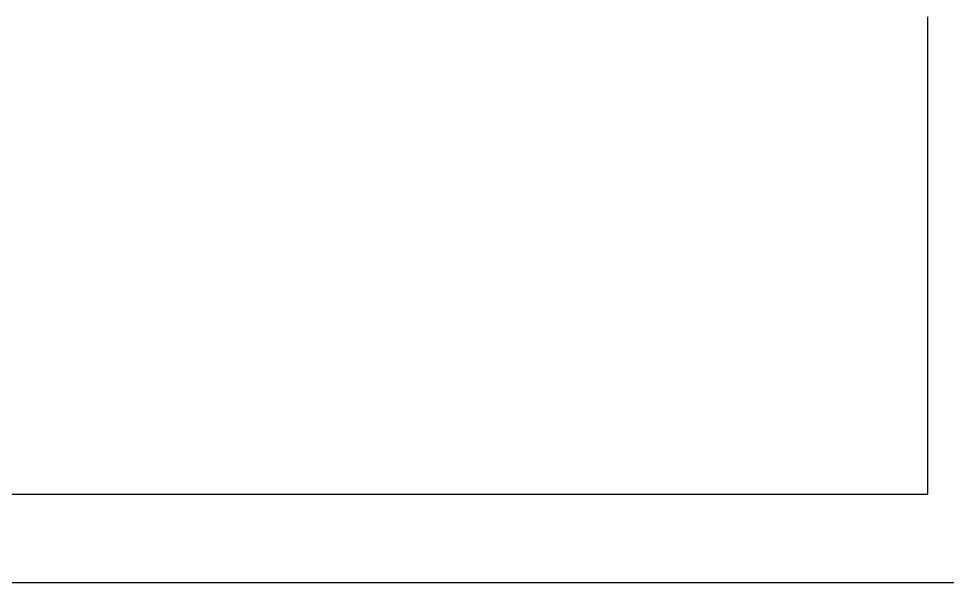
# Model space of a CAD drawing. Header units: millimetres. Extents: x 0 to 600, y 0 to 900.
# Drawn here: x 146.7 to 283.7, y 0 to 83.3 of the extents above; entities that cross this region are included whole.
import ezdxf

# ---------------------------------------------------------------- set-up
doc = ezdxf.new("R2010")
doc.units = ezdxf.units.MM
for name, color, linetype in [('CORTE', 1, 'Continuous'), ('GRABADO', 5, 'Continuous'), ('HOJA', 8, 'Continuous')]:
    doc.layers.add(name, color=color, linetype=linetype)

msp = doc.modelspace()

# ---------------------------------------------------------------- linework, layer by layer
at = {"layer": 'CORTE'}
msp.add_lwpolyline([(280.82, 83.44), (280.82, 82.79), (280.82, 82), (280.82, 81.31), (280.82, 80.32), (280.82, 79.93), (280.82, 79.68), (280.82, 79), (280.82, 78.27), (280.82, 77.63), (280.82, 77.19), (280.82, 76.93), (280.82, 76.1), (280.82, 75.31), (280.82, 74.79), (280.82, 74.04), (280.82, 73.53), (280.82, 72.44), (280.82, 71.55), (280.82, 70.98), (280.82, 70.61), (280.82, 40.14), (280.82, 39.55), (280.82, 38.9), (280.82, 38.32), (280.82, 37.81), (280.82, 37.18), (280.82, 36.57), (280.82, 36.04), (280.82, 35.35), (280.82, 34.74), (280.82, 34.24), (280.82, 13.07), (280.82, 13.06), (280.82, 13.05), (280.81, 13.04), (280.81, 13.03), (280.8, 13.02), (280.8, 13.02), (280.79, 13.01), (280.78, 13), (280.77, 13), (280.76, 13), (280.75, 13), (215.03, 13), (214.77, 13), (213.91, 13), (213.91, 13), (213.45, 13), (211.37, 13), (211.05, 13), (210.91, 13), (210.83, 13), (210.31, 13), (209.99, 13), (209.72, 13), (208.82, 13), (208.36, 13), (208.16, 13), (207.95, 13), (207.25, 13), (206.54, 13), (206.47, 13), (153.64, 13), (153.64, 13), (153.53, 13), (153.42, 13), (153.4, 13), (152.81, 13), (152.01, 13), (151.31, 13), (150.98, 13), (150.41, 13), (149.46, 13), (148.64, 13), (148.4, 13), (147.99, 13), (147.27, 13), (147.26, 13), (147.26, 13), (146.93, 13), (146.93, 13), (146.77, 13), (146.43, 13)], dxfattribs=at)
at = {"layer": 'GRABADO'}
msp.add_lwpolyline([(280.82, 83.51), (280.82, 82.64), (280.82, 82.05), (280.82, 81.21), (280.82, 80.65), (280.82, 79.43), (280.82, 78.43), (280.82, 77.79), (280.82, 77.38), (280.82, 43.32), (280.82, 42.66), (280.82, 41.94), (280.82, 41.29), (280.82, 40.71), (280.82, 40.01), (280.82, 39.33), (280.82, 38.74), (280.82, 37.97), (280.82, 37.29), (280.82, 36.73), (280.82, 13.07), (280.82, 13.06), (280.82, 13.05), (280.81, 13.04), (280.81, 13.03), (280.8, 13.02), (280.8, 13.02), (280.79, 13.01), (280.78, 13), (280.77, 13), (280.76, 13), (280.75, 13), (238.79, 13), (238.49, 13), (237.54, 13), (237.54, 13), (237.03, 13), (234.69, 13), (234.34, 13), (234.19, 13), (234.1, 13), (233.52, 13), (233.15, 13), (232.85, 13), (231.85, 13), (231.33, 13), (231.11, 13), (230.88, 13), (230.09, 13), (229.3, 13), (229.22, 13), (170.18, 13), (170.18, 13), (170.05, 13), (169.93, 13), (169.9, 13), (169.25, 13), (168.36, 13), (167.57, 13), (167.2, 13), (166.56, 13), (165.5, 13), (164.59, 13), (164.32, 13), (163.86, 13), (163.05, 13), (163.05, 13), (163.05, 13), (162.68, 13), (162.68, 13), (162.5, 13), (162.12, 13), (162.12, 13), (161.8, 13), (161.66, 13), (161.51, 13), (161.51, 13), (160.78, 13), (159.93, 13), (159.21, 13), (158.21, 13), (157.78, 13), (116.96, 13)], dxfattribs=at)
at = {"layer": 'HOJA'}
msp.add_lwpolyline([(0, 0), (600, 0), (600, 900), (0, 900)], close=True, dxfattribs=at)

doc.saveas('drawing.dxf')
